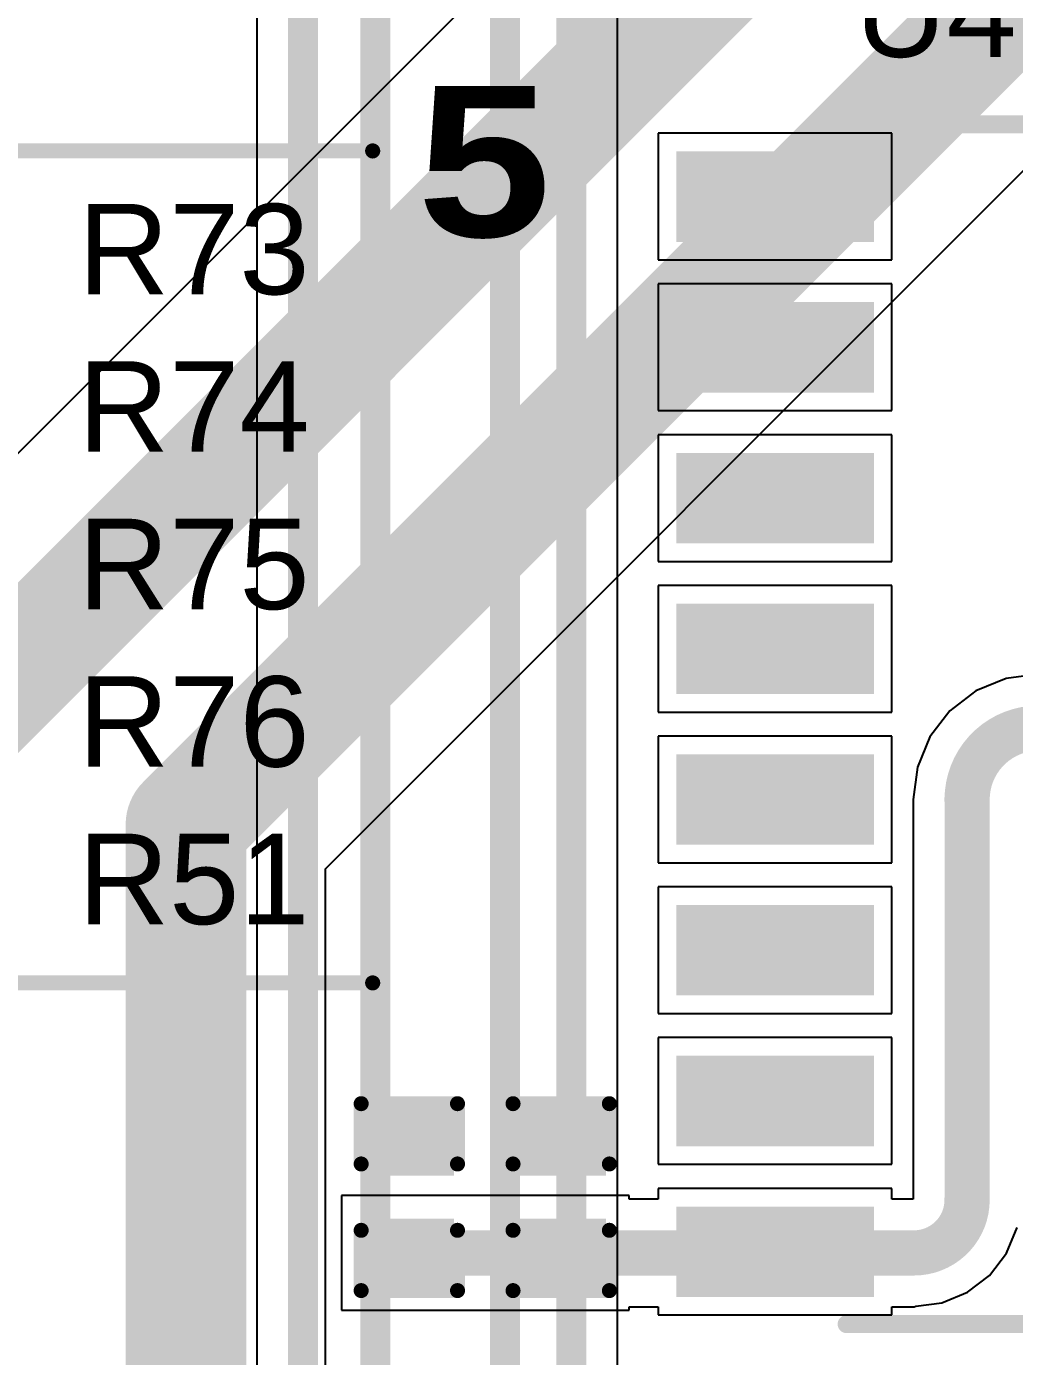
# Model space of a CAD drawing. Header units: inches. Extents: x 0 to 5359, y 0 to 5098.
# Drawn here: x 20.12 to 28.44, y 48.25 to 59.46 of the extents above; entities that cross this region are included whole.
import ezdxf

# ---------------------------------------------------------------- set-up
doc = ezdxf.new("R2010")
doc.units = ezdxf.units.IN
for name, color, linetype in [('Bottom Layer', 5, 'Continuous'), ('Layer 2', 76, 'Continuous'), ('Top Layer', 1, 'Continuous'), ('Top Overlay', 2, 'Continuous'), ('Top Paste', 8, 'Continuous'), ('Top Solder', 216, 'Continuous')]:
    doc.layers.add(name, color=color, linetype=linetype)
doc.styles.add('Arial', font='', dxfattribs={"height": 0.2})
doc.styles.add('Arial Black_Bold', font='', dxfattribs={"height": 0.2})
doc.styles.get('Arial').set_extended_font_data('Arial')
doc.styles.get('Arial Black_Bold').set_extended_font_data('Arial Black', bold=True)

# ---------------------------------------------------------------- blocks, each defined once
blk = doc.blocks.new('SOP_16_37')
at = {"layer": 'Top Layer'}
for points in [[(-3.456, 4.724), (-1.994, 4.724), (-1.994, 4.166), (-3.456, 4.166)], [(1.994, 4.724), (3.456, 4.724), (3.456, 4.166), (1.994, 4.166)], [(-3.456, 3.454), (-1.994, 3.454), (-1.994, 2.896), (-3.456, 2.896)], [(1.994, 3.454), (3.456, 3.454), (3.456, 2.896), (1.994, 2.896)], [(-3.456, 2.184), (-1.994, 2.184), (-1.994, 1.626), (-3.456, 1.626)], [(1.994, 2.184), (3.456, 2.184), (3.456, 1.626), (1.994, 1.626)], [(-3.456, 0.914), (-1.994, 0.914), (-1.994, 0.356), (-3.456, 0.356)], [(1.994, 0.914), (3.456, 0.914), (3.456, 0.356), (1.994, 0.356)], [(-3.456, -0.356), (-1.994, -0.356), (-1.994, -0.914), (-3.456, -0.914)], [(1.994, -0.356), (3.456, -0.356), (3.456, -0.914), (1.994, -0.914)], [(-3.456, -1.626), (-1.994, -1.626), (-1.994, -2.184), (-3.456, -2.184)], [(1.994, -1.626), (3.456, -1.626), (3.456, -2.184), (1.994, -2.184)], [(-3.456, -2.896), (-1.994, -2.896), (-1.994, -3.454), (-3.456, -3.454)], [(1.994, -2.896), (3.456, -2.896), (3.456, -3.454), (1.994, -3.454)], [(-3.456, -4.166), (-1.994, -4.166), (-1.994, -4.724), (-3.456, -4.724)], [(1.994, -4.166), (3.456, -4.166), (3.456, -4.724), (1.994, -4.724)]]:
    blk.add_hatch(color=1, dxfattribs=at).paths.add_polyline_path(points)
at = {"layer": 'Top Paste'}
for points in [[(-3.456, 4.724), (-1.994, 4.724), (-1.994, 4.166), (-3.456, 4.166)], [(1.994, 4.724), (3.456, 4.724), (3.456, 4.166), (1.994, 4.166)], [(-3.456, 3.454), (-1.994, 3.454), (-1.994, 2.896), (-3.456, 2.896)], [(1.994, 3.454), (3.456, 3.454), (3.456, 2.896), (1.994, 2.896)], [(-3.456, 2.184), (-1.994, 2.184), (-1.994, 1.626), (-3.456, 1.626)], [(1.994, 2.184), (3.456, 2.184), (3.456, 1.626), (1.994, 1.626)], [(-3.456, 0.914), (-1.994, 0.914), (-1.994, 0.356), (-3.456, 0.356)], [(1.994, 0.914), (3.456, 0.914), (3.456, 0.356), (1.994, 0.356)], [(-3.456, -0.356), (-1.994, -0.356), (-1.994, -0.914), (-3.456, -0.914)], [(1.994, -0.356), (3.456, -0.356), (3.456, -0.914), (1.994, -0.914)], [(-3.456, -1.626), (-1.994, -1.626), (-1.994, -2.184), (-3.456, -2.184)], [(1.994, -1.626), (3.456, -1.626), (3.456, -2.184), (1.994, -2.184)], [(-3.456, -2.896), (-1.994, -2.896), (-1.994, -3.454), (-3.456, -3.454)], [(1.994, -2.896), (3.456, -2.896), (3.456, -3.454), (1.994, -3.454)], [(-3.456, -4.166), (-1.994, -4.166), (-1.994, -4.724), (-3.456, -4.724)], [(1.994, -4.166), (3.456, -4.166), (3.456, -4.724), (1.994, -4.724)]]:
    blk.add_hatch(color=8, dxfattribs=at).paths.add_polyline_path(points)
at = {"layer": 'Top Solder'}
for points in [[(-3.557, 4.826), (-1.892, 4.826), (-1.892, 4.064), (-3.557, 4.064)], [(1.892, 4.826), (3.557, 4.826), (3.557, 4.064), (1.892, 4.064)], [(-3.557, 3.556), (-1.892, 3.556), (-1.892, 2.794), (-3.557, 2.794)], [(1.892, 3.556), (3.557, 3.556), (3.557, 2.794), (1.892, 2.794)], [(-3.557, 2.286), (-1.892, 2.286), (-1.892, 1.524), (-3.557, 1.524)], [(1.892, 2.286), (3.557, 2.286), (3.557, 1.524), (1.892, 1.524)], [(-3.557, 1.016), (-1.892, 1.016), (-1.892, 0.254), (-3.557, 0.254)], [(1.892, 1.016), (3.557, 1.016), (3.557, 0.254), (1.892, 0.254)], [(-3.557, -0.254), (-1.892, -0.254), (-1.892, -1.016), (-3.557, -1.016)], [(1.892, -0.254), (3.557, -0.254), (3.557, -1.016), (1.892, -1.016)], [(-3.557, -1.524), (-1.892, -1.524), (-1.892, -2.286), (-3.557, -2.286)], [(1.892, -1.524), (3.557, -1.524), (3.557, -2.286), (1.892, -2.286)], [(-3.557, -2.794), (-1.892, -2.794), (-1.892, -3.556), (-3.557, -3.556)], [(1.892, -2.794), (3.557, -2.794), (3.557, -3.556), (1.892, -3.556)], [(-3.557, -4.064), (-1.892, -4.064), (-1.892, -4.826), (-3.557, -4.826)], [(1.892, -4.064), (3.557, -4.064), (3.557, -4.826), (1.892, -4.826)]]:
    blk.add_hatch(color=216, dxfattribs=at).paths.add_polyline_path(points)
at = {"layer": 'Top Overlay'}
for points in [[(2.121, 5.055, 0.152, 0.152, 0), (-2.121, 5.055, 0.152, 0.152, 0)], [(-3.785, 4.572, 0.127, 0.127, 0), (-3.785, 4.318, 0.127, 0.127, 0)], [(-3.658, 4.445, 0.127, 0.127, 0), (-3.785, 4.572, 0.127, 0.127, 0)], [(-3.658, 4.445, 0.127, 0.127, 0), (-3.785, 4.318, 0.127, 0.127, 0)], [(2.121, -5.055, 0.152, 0.152, 0), (-2.121, -5.055, 0.152, 0.152, 0)]]:
    blk.add_lwpolyline(points, format="xyseb", dxfattribs=at)
for points in [[(-2.159, 5.055, 0.0762, 0.0762, 1), (-2.083, 5.055, 0.0762, 0.0762, 1)], [(2.083, 5.055, 0.0762, 0.0762, 1), (2.159, 5.055, 0.0762, 0.0762, 1)], [(-3.816, 4.572, 0.0635, 0.0635, 1), (-3.753, 4.572, 0.0635, 0.0635, 1)], [(-3.816, 4.572, 0.0635, 0.0635, 1), (-3.753, 4.572, 0.0635, 0.0635, 1)], [(-3.689, 4.445, 0.0635, 0.0635, 1), (-3.626, 4.445, 0.0635, 0.0635, 1)], [(-3.689, 4.445, 0.0635, 0.0635, 1), (-3.626, 4.445, 0.0635, 0.0635, 1)], [(-3.816, 4.318, 0.0635, 0.0635, 1), (-3.753, 4.318, 0.0635, 0.0635, 1)], [(-3.816, 4.318, 0.0635, 0.0635, 1), (-3.753, 4.318, 0.0635, 0.0635, 1)], [(-2.159, -5.055, 0.0762, 0.0762, 1), (-2.083, -5.055, 0.0762, 0.0762, 1)], [(2.083, -5.055, 0.0762, 0.0762, 1), (2.159, -5.055, 0.0762, 0.0762, 1)]]:
    blk.add_lwpolyline(points, format="xyseb", close=True, dxfattribs=at)
blk = doc.blocks.new('C___0402_341')
at = {"layer": 'Top Layer'}
for points in [[(-0.699, -0.318), (-0.699, 0.317), (-0.241, 0.317), (-0.241, -0.318)], [(0.241, -0.318), (0.241, 0.317), (0.699, 0.317), (0.699, -0.318)]]:
    blk.add_hatch(color=1, dxfattribs=at).paths.add_polyline_path(points)
at = {"layer": 'Top Paste'}
for points in [[(-0.699, -0.318), (-0.699, 0.317), (-0.241, 0.317), (-0.241, -0.318)], [(0.241, -0.318), (0.241, 0.317), (0.699, 0.317), (0.699, -0.318)]]:
    blk.add_hatch(color=8, dxfattribs=at).paths.add_polyline_path(points)
at = {"layer": 'Top Solder'}
for points in [[(-0.758, -0.377), (-0.758, 0.377), (-0.181, 0.377), (-0.181, -0.377)], [(0.181, -0.377), (0.181, 0.377), (0.758, 0.377), (0.758, -0.377)]]:
    blk.add_hatch(color=216, dxfattribs=at).paths.add_polyline_path(points)
at = {"layer": 'Top Overlay'}
for points in [[(-0.279, 0.406, 0.127, 0.127, 0), (-0.787, 0.406, 0.127, 0.127, 0)], [(-0.787, -0.406, 0.127, 0.127, 0), (-0.787, 0.406, 0.127, 0.127, 0)], [(0.787, 0.406, 0.127, 0.127, 0), (0.279, 0.406, 0.127, 0.127, 0)], [(0.787, -0.406, 0.127, 0.127, 0), (0.787, 0.406, 0.127, 0.127, 0)], [(-0.279, -0.406, 0.127, 0.127, 0), (-0.787, -0.406, 0.127, 0.127, 0)], [(0.787, -0.406, 0.127, 0.127, 0), (0.279, -0.406, 0.127, 0.127, 0)]]:
    blk.add_lwpolyline(points, format="xyseb", dxfattribs=at)
for points in [[(-0.819, 0.406, 0.0635, 0.0635, 1), (-0.756, 0.406, 0.0635, 0.0635, 1)], [(-0.819, 0.406, 0.0635, 0.0635, 1), (-0.756, 0.406, 0.0635, 0.0635, 1)], [(-0.311, 0.406, 0.0635, 0.0635, 1), (-0.248, 0.406, 0.0635, 0.0635, 1)], [(0.248, 0.406, 0.0635, 0.0635, 1), (0.311, 0.406, 0.0635, 0.0635, 1)], [(0.756, 0.406, 0.0635, 0.0635, 1), (0.819, 0.406, 0.0635, 0.0635, 1)], [(0.756, 0.406, 0.0635, 0.0635, 1), (0.819, 0.406, 0.0635, 0.0635, 1)], [(-0.819, -0.406, 0.0635, 0.0635, 1), (-0.756, -0.406, 0.0635, 0.0635, 1)], [(-0.819, -0.406, 0.0635, 0.0635, 1), (-0.756, -0.406, 0.0635, 0.0635, 1)], [(-0.311, -0.406, 0.0635, 0.0635, 1), (-0.248, -0.406, 0.0635, 0.0635, 1)], [(0.248, -0.406, 0.0635, 0.0635, 1), (0.311, -0.406, 0.0635, 0.0635, 1)], [(0.756, -0.406, 0.0635, 0.0635, 1), (0.819, -0.406, 0.0635, 0.0635, 1)], [(0.756, -0.406, 0.0635, 0.0635, 1), (0.819, -0.406, 0.0635, 0.0635, 1)]]:
    blk.add_lwpolyline(points, format="xyseb", close=True, dxfattribs=at)
blk = doc.blocks.new('C___0402_342')
at = {"layer": 'Top Layer'}
for points in [[(-0.699, -0.318), (-0.699, 0.317), (-0.241, 0.317), (-0.241, -0.318)], [(0.241, -0.318), (0.241, 0.317), (0.699, 0.317), (0.699, -0.318)]]:
    blk.add_hatch(color=1, dxfattribs=at).paths.add_polyline_path(points)
at = {"layer": 'Top Paste'}
for points in [[(-0.699, -0.318), (-0.699, 0.317), (-0.241, 0.317), (-0.241, -0.318)], [(0.241, -0.318), (0.241, 0.317), (0.699, 0.317), (0.699, -0.318)]]:
    blk.add_hatch(color=8, dxfattribs=at).paths.add_polyline_path(points)
at = {"layer": 'Top Solder'}
for points in [[(-0.758, -0.377), (-0.758, 0.377), (-0.181, 0.377), (-0.181, -0.377)], [(0.181, -0.377), (0.181, 0.377), (0.758, 0.377), (0.758, -0.377)]]:
    blk.add_hatch(color=216, dxfattribs=at).paths.add_polyline_path(points)
at = {"layer": 'Top Overlay'}
for points in [[(-0.279, 0.406, 0.127, 0.127, 0), (-0.787, 0.406, 0.127, 0.127, 0)], [(-0.787, -0.406, 0.127, 0.127, 0), (-0.787, 0.406, 0.127, 0.127, 0)], [(0.787, 0.406, 0.127, 0.127, 0), (0.279, 0.406, 0.127, 0.127, 0)], [(0.787, -0.406, 0.127, 0.127, 0), (0.787, 0.406, 0.127, 0.127, 0)], [(-0.279, -0.406, 0.127, 0.127, 0), (-0.787, -0.406, 0.127, 0.127, 0)], [(0.279, -0.406, 0.127, 0.127, 0), (0.787, -0.406, 0.127, 0.127, 0)]]:
    blk.add_lwpolyline(points, format="xyseb", dxfattribs=at)
for points in [[(-0.819, 0.406, 0.0635, 0.0635, 1), (-0.756, 0.406, 0.0635, 0.0635, 1)], [(-0.819, 0.406, 0.0635, 0.0635, 1), (-0.756, 0.406, 0.0635, 0.0635, 1)], [(-0.311, 0.406, 0.0635, 0.0635, 1), (-0.248, 0.406, 0.0635, 0.0635, 1)], [(0.248, 0.406, 0.0635, 0.0635, 1), (0.311, 0.406, 0.0635, 0.0635, 1)], [(0.756, 0.406, 0.0635, 0.0635, 1), (0.819, 0.406, 0.0635, 0.0635, 1)], [(0.756, 0.406, 0.0635, 0.0635, 1), (0.819, 0.406, 0.0635, 0.0635, 1)], [(-0.819, -0.406, 0.0635, 0.0635, 1), (-0.756, -0.406, 0.0635, 0.0635, 1)], [(-0.819, -0.406, 0.0635, 0.0635, 1), (-0.756, -0.406, 0.0635, 0.0635, 1)], [(-0.311, -0.406, 0.0635, 0.0635, 1), (-0.248, -0.406, 0.0635, 0.0635, 1)], [(0.248, -0.406, 0.0635, 0.0635, 1), (0.311, -0.406, 0.0635, 0.0635, 1)], [(0.756, -0.406, 0.0635, 0.0635, 1), (0.819, -0.406, 0.0635, 0.0635, 1)], [(0.756, -0.406, 0.0635, 0.0635, 1), (0.819, -0.406, 0.0635, 0.0635, 1)]]:
    blk.add_lwpolyline(points, format="xyseb", close=True, dxfattribs=at)

msp = doc.modelspace()

# ---------------------------------------------------------------- linework, layer by layer
at = {"layer": 'Bottom Layer'}
for p, q in [((25.095, 14.68), (25.095, 74.485)), ((22.055, 61.078), (22.055, 17.805))]:
    msp.add_line(p, q, dxfattribs=at)
for points in [[(24.147, 13.601, 0.254, 0.254, 0), (24.147, 75.068, 0.254, 0.254, 0)], [(24.706, 14.667, 0.254, 0.254, 0), (24.706, 74.668, 0.254, 0.254, 0)], [(22.444, 73.203, 0.254, 0.254, 0), (22.444, 17.805, 0.254, 0.254, 0)], [(23.054, 16.551, 0.254, 0.254, 0), (23.054, 72.707, 0.254, 0.254, 0)]]:
    msp.add_lwpolyline(points, format="xyseb", dxfattribs=at)
at = {"layer": 'Layer 2'}
for p, q in [((27.813, 63.632), (18.398, 54.217)), ((22.633, 52.361), (29.809, 59.538)), ((22.633, 35.928), (22.633, 52.361))]:
    msp.add_line(p, q, dxfattribs=at)
for points in [[(19.6, 53.611, 1.016, 1.016, 0), (29, 63.011, 1.016, 1.016, 0)], [(21.458, 52.733, 1.016, 1.016, 0), (31, 62.275, 1.016, 1.016, 0)], [(21.458, 35.368, 1.016, 1.016, 0), (21.458, 52.733, 1.016, 1.016, 0)]]:
    msp.add_lwpolyline(points, format="xyseb", dxfattribs=at)
msp.add_lwpolyline([(21.204, 52.733, 0.508, 0.508, 1), (21.712, 52.733, 0.508, 0.508, 1)], format="xyseb", close=True, dxfattribs=at)
msp.add_lwpolyline([(21.204, 52.733, 0.508, 0.508, 1), (21.712, 52.733, 0.508, 0.508, 1)], format="xyseb", close=True, dxfattribs=at)
at = {"layer": 'Top Layer'}
for p, q in [((27.408, 58.558), (25.439, 58.558)), ((25.439, 58.558), (25.439, 57.491)), ((27.408, 57.491), (27.408, 58.558)), ((25.439, 57.491), (27.408, 57.491)), ((27.408, 57.288), (25.439, 57.288)), ((25.439, 57.288), (25.439, 56.221)), ((27.408, 56.221), (27.408, 57.288)), ((25.439, 56.221), (27.408, 56.221)), ((27.408, 56.018), (25.439, 56.018)), ((25.439, 56.018), (25.439, 54.951)), ((27.408, 54.951), (27.408, 56.018)), ((25.439, 54.951), (27.408, 54.951)), ((27.408, 54.748), (25.439, 54.748)), ((25.439, 54.748), (25.439, 53.681)), ((27.408, 53.681), (27.408, 54.748)), ((28.37, 53.964), (28.116, 53.859)), ((28.644, 54), (28.37, 53.964)), ((28.116, 53.859), (27.897, 53.691)), ((25.439, 53.681), (27.408, 53.681)), ((27.897, 53.691), (27.729, 53.472)), ((27.408, 53.478), (25.439, 53.478)), ((25.439, 53.478), (25.439, 52.411)), ((27.408, 52.411), (27.408, 53.478)), ((27.729, 53.472), (27.624, 53.218)), ((27.624, 53.218), (27.588, 52.944)), ((27.588, 52.944), (27.588, 52.944)), ((27.588, 52.944), (27.588, 49.58)), ((25.439, 52.411), (27.408, 52.411)), ((27.408, 52.208), (25.439, 52.208)), ((25.439, 52.208), (25.439, 51.141)), ((27.408, 51.141), (27.408, 52.208)), ((25.439, 51.141), (27.408, 51.141)), ((27.408, 50.938), (25.439, 50.938)), ((25.439, 50.938), (25.439, 49.871)), ((27.408, 49.871), (27.408, 50.938)), ((25.439, 49.871), (27.408, 49.871)), ((27.408, 49.668), (25.439, 49.668)), ((25.439, 49.668), (25.439, 49.577)), ((27.408, 49.577), (27.408, 49.668)), ((23.912, 49.607), (22.769, 49.607)), ((22.769, 49.607), (22.769, 48.642)), ((24.05, 49.607), (23.912, 49.607)), ((23.912, 49.607), (23.912, 49.607)), ((25.193, 49.607), (24.05, 49.607)), ((24.05, 49.607), (24.05, 49.607)), ((25.193, 49.577), (25.193, 49.607)), ((25.439, 49.577), (25.193, 49.577)), ((27.586, 49.577), (27.408, 49.577)), ((27.587, 49.579), (27.586, 49.577)), ((27.588, 49.58), (27.587, 49.579)), ((28.373, 49.122), (28.463, 49.338)), ((28.23, 48.935), (28.373, 49.122)), ((28.044, 48.792), (28.23, 48.935)), ((27.828, 48.703), (28.044, 48.792)), ((22.769, 48.642), (23.912, 48.642)), ((23.912, 48.642), (23.912, 48.642)), ((23.912, 48.642), (24.05, 48.642)), ((24.05, 48.642), (24.05, 48.642)), ((24.05, 48.642), (25.193, 48.642)), ((25.193, 48.642), (25.193, 48.671)), ((25.193, 48.671), (25.439, 48.671)), ((25.439, 48.671), (25.439, 48.601)), ((27.408, 48.601), (27.408, 48.671)), ((27.408, 48.671), (27.595, 48.671)), ((27.595, 48.671), (27.61, 48.674)), ((27.61, 48.674), (27.828, 48.703)), ((25.439, 48.601), (27.408, 48.601))]:
    msp.add_line(p, q, dxfattribs=at)
for points in [[(28.042, 52.944, 0.381, 0.381, -0.414214), (28.644, 53.546, 0.381, 0.381, 0)], [(28.042, 49.571, 0.381, 0.381, 0), (28.042, 52.944, 0.381, 0.381, 0)], [(28.042, 49.571, 0.381, 0.381, -0.414214), (27.595, 49.124, 0.381, 0.381, 0)], [(23.341, 49.124, 0.381, 0.381, 0), (24.621, 49.124, 0.381, 0.381, 0)], [(24.621, 49.124, 0.381, 0.381, 0), (27.595, 49.124, 0.381, 0.381, 0)]]:
    msp.add_lwpolyline(points, format="xyseb", dxfattribs=at)
for points in [[(27.946, 52.944, 0.191, 0.191, 1), (28.137, 52.944, 0.191, 0.191, 1)], [(27.946, 52.944, 0.191, 0.191, 1), (28.137, 52.944, 0.191, 0.191, 1)], [(27.946, 49.571, 0.191, 0.191, 1), (28.137, 49.571, 0.191, 0.191, 1)], [(27.946, 49.571, 0.191, 0.191, 1), (28.137, 49.571, 0.191, 0.191, 1)], [(23.246, 49.124, 0.191, 0.191, 1), (23.436, 49.124, 0.191, 0.191, 1)], [(24.526, 49.124, 0.191, 0.191, 1), (24.716, 49.124, 0.191, 0.191, 1)], [(24.526, 49.124, 0.191, 0.191, 1), (24.716, 49.124, 0.191, 0.191, 1)], [(27.5, 49.124, 0.191, 0.191, 1), (27.69, 49.124, 0.191, 0.191, 1)], [(27.5, 49.124, 0.191, 0.191, 1), (27.69, 49.124, 0.191, 0.191, 1)]]:
    msp.add_lwpolyline(points, format="xyseb", close=True, dxfattribs=at)
at = {"layer": 'Top Overlay'}
for points in [[(17.67, 58.409, 0.127, 0.127, 0), (23.032, 58.409, 0.127, 0.127, 0)], [(23.032, 51.399, 0.127, 0.127, 0), (23.032, 58.409, 0.127, 0.127, 0)], [(14.935, 51.399, 0.127, 0.127, 0), (23.032, 51.399, 0.127, 0.127, 0)]]:
    msp.add_lwpolyline(points, format="xyseb", dxfattribs=at)
for points in [[(23, 58.409, 0.0635, 0.0635, 1), (23.064, 58.409, 0.0635, 0.0635, 1)], [(23, 58.409, 0.0635, 0.0635, 1), (23.064, 58.409, 0.0635, 0.0635, 1)], [(23, 51.399, 0.0635, 0.0635, 1), (23.064, 51.399, 0.0635, 0.0635, 1)], [(23, 51.399, 0.0635, 0.0635, 1), (23.064, 51.399, 0.0635, 0.0635, 1)]]:
    msp.add_lwpolyline(points, format="xyseb", close=True, dxfattribs=at)

# ---------------------------------------------------------------- block references
for name, p, rotation in [('SOP_16_37', (29.148, 53.579), 180), ('C___0402_342', (23.341, 49.594), 270), ('C___0402_341', (24.621, 49.594), 270)]:
    msp.add_blockref(name, p, dxfattribs=dict(rotation=rotation))

# ---------------------------------------------------------------- texts
for s, height, style, p in [('U4', 0.762, 'Arial', (27.099, 59.201)), ('5', 1.27, 'Arial Black_Bold', (23.407, 57.686)), ('R73', 0.762, 'Arial', (20.548, 57.201)), ('R74', 0.762, 'Arial', (20.548, 55.875)), ('R75', 0.762, 'Arial', (20.548, 54.548)), ('R76', 0.762, 'Arial', (20.548, 53.221)), ('R51', 0.762, 'Arial', (20.548, 51.894))]:
    msp.add_text(s, height=height, dxfattribs=dict(at, style=style)).set_placement(p)

doc.saveas('drawing.dxf')
